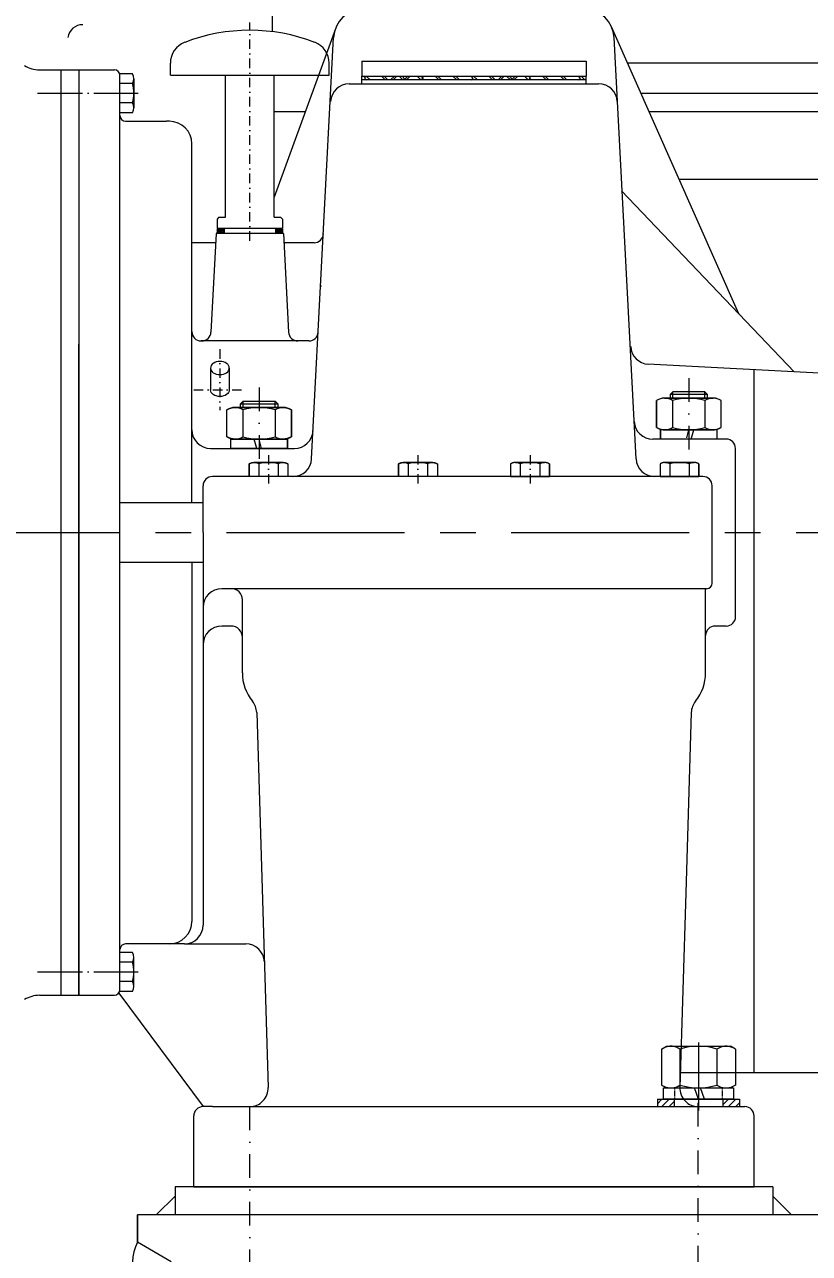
# Model space of a CAD drawing. Header units: inches. Extents: x 0 to 19814, y 0 to 15096.
# Drawn here: x 16360 to 16780, y 7875 to 8533 of the extents above; entities that cross this region are included whole.
import ezdxf

# ---------------------------------------------------------------- set-up
doc = ezdxf.new("R2010")
doc.units = ezdxf.units.IN
doc.header["$MEASUREMENT"] = 0
for name, pattern in [('ACAD_ISO02W100', [15, 12, -3]), ('ACAD_ISO04W100', [30, 24, -3, 0, -3]), ('CENTER', [50.8, 31.75, -6.35, 6.35, -6.35]), ('DASHDOT', [25.4, 12.7, -6.35, 0, -6.35]), ('DASHED', [0.75, 0.5, -0.25]), ('虚线', [2, 1, -1])]:
    doc.linetypes.add(name, pattern=pattern)
doc.layers.get('Defpoints').update_dxf_attribs({"lineweight": 5})
doc.layers.add('00', color=7, linetype='Continuous')
doc.layers.add('1', color=1, linetype='Continuous')
for name, color, linetype, lineweight in [('2', 2, 'DASHED', 5), ('3', 3, 'CENTER', 5), ('CAXA1', 5, 'CENTER', 5), ('EB0_1', 7, 'Continuous', 5), ('细实线层', 7, 'Continuous', 5), ('虚线层', 6, 'ACAD_ISO02W100', 5)]:
    doc.layers.add(name, color=color, linetype=linetype, lineweight=lineweight)
doc.styles.add('Roman', font='arial.ttf')
doc.styles.get("Standard").update_dxf_attribs({"font": 'arial.ttf'})
doc.dimstyles.new('ISO-25', dxfattribs={"dimscale": 30, "dimtxt": 1.5, "dimasz": 1.5, "dimexe": 2, "dimexo": 2, "dimtad": 1, "dimtih": 1, "dimtoh": 1, "dimdec": 1, "dimlfac": 0.03937, "dimdsep": 46, "dimtxsty": 'Standard', "dimcen": 2.5, "dimclrd": 7, "dimclre": 7, "dimclrt": 7, "dimadec": 0, "dimazin": 0, "dimtfac": 1, "dimtdec": 1, "dimtmove": 0, "dimatfit": 3, "dimfxl": 1, "dimlwd": 5, "dimlwe": 5, "dimarcsym": 0})
pattern_1 = [(135, (53645.3954, 26341.60134), (0.499999999, 0.499999999), [])]
pattern_2 = [(45, (53645.3954, 26341.60134), (0.499999999, -0.499999999), [])]
pattern_3 = [(60, (53292.5417, 26381.13966), (0.489897948, -0.282842712), [])]

# ---------------------------------------------------------------- blocks, each defined once
blk = doc.blocks.new('*D39')
at = {"color": 7, "linetype": 'Continuous', "lineweight": 5, "transparency": 16777216}
for p, q in [((18298.12, 7983.01), (18298.12, 6914.04)), ((14378.83, 7750.51), (14378.83, 6914.04)), ((14423.83, 6974.04), (18253.12, 6974.04))]:
    blk.add_line(p, q, dxfattribs=at)
at = {"color": 7, "transparency": 16777216}
for points in [[(14423.83, 6981.54), (14423.83, 6966.54), (14378.83, 6974.04)], [(18253.12, 6981.54), (18253.12, 6966.54), (18298.12, 6974.04)]]:
    blk.add_solid(points, dxfattribs=at)
at = {"layer": 'Defpoints', "color": 0, "transparency": 16777216}
for p in [(18298.12, 8043.01), (14378.83, 7810.51), (18298.12, 6974.04)]:
    blk.add_point(p, dxfattribs=at)
at = {"color": 7, "lineweight": 5, "transparency": 16777216, "insert": (16278.72, 7075.29), "char_height": 165, "attachment_point": 5, "style": 'Roman'}
blk.add_mtext('B', dxfattribs=at)
blk = doc.blocks.new('*U2')
at = {"layer": '1', "linetype": 'Continuous', "lineweight": 13}
h = blk.add_hatch(dxfattribs=at)
h.set_pattern_fill('_USER', color=1, scale=2.8, angle=45, style=0, pattern_type=0)
h.set_pattern_definition([(45, (0, 0), (-1.9799, 1.9799), [])])
h.paths.add_polyline_path([(-13, 4), (-13, 0), (-22, 0), (-22, 4)])
h.paths.add_polyline_path([(22, 4), (22, 0), (13, 0), (13, 4)])

msp = doc.modelspace()

# ---------------------------------------------------------------- hatches: boundary and pattern name
at = {"lineweight": 5}
h = msp.add_hatch(dxfattribs=at)
h.set_pattern_fill('AR-BRELM', scale=0.1, angle=45, style=0)
h.set_pattern_definition([(135, (53292.542, 26381.14), (9.5801655, 9.5801655), [19.3675, -0.9525]), (135, (53296.583, 26385.181), (9.5801655, 9.5801655), [19.3675, -0.9525]), (135, (53293.74, 26389.522), (9.5801655, 9.5801655), [9.2075, -0.9525]), (135, (53297.781, 26393.563), (9.5801655, 9.5801655), [9.2075, -0.9525]), (45, (53292.542, 26381.14), (14.36841, -14.36841), [5.715, -7.83336]), (45, (53293.215, 26380.466), (14.36841, -14.36841), [5.715, -7.83336]), (45, (53293.74, 26389.522), (7.184205, -7.184205), [5.715, -7.83336]), (45, (53294.413, 26388.848), (7.184205, -7.184205), [5.715, -7.83336])])
h.paths.add_polyline_path([(16600.36, 8504.89), (16660.36, 8504.89), (16660.36, 8502.89), (16600.36, 8502.89)])
h.paths.add_polyline_path([(16540.36, 8504.89), (16600.36, 8504.89), (16600.36, 8502.89), (16540.36, 8502.89)])
h = msp.add_hatch(dxfattribs=at)
h.set_pattern_fill('JIS_WOOD', scale=0.8, angle=75, style=0)
h.set_pattern_definition(pattern_3)
h.paths.add_polyline_path([(16465.36, 8423.12), (16465.36, 8421.12), (16462.86, 8421.12), (16462.86, 8423.12)])
h = msp.add_hatch(dxfattribs=at)
h.set_pattern_fill('JIS_WOOD', style=0)
h.set_pattern_definition(pattern_1)
h.paths.add_polyline_path([(16465.36, 8423.12), (16466.61, 8423.47), (16466.61, 8420.77), (16465.36, 8421.12)])
h = msp.add_hatch(dxfattribs=at)
h.set_pattern_fill('JIS_WOOD', angle=90, style=0)
h.set_pattern_definition(pattern_2)
h.paths.add_polyline_path([(16466.61, 8420.77), (16465.36, 8421.12), (16465.36, 8423.12), (16466.61, 8423.47)])
h = msp.add_hatch(dxfattribs=at)
h.set_pattern_fill('JIS_WOOD', style=0)
h.set_pattern_definition(pattern_1)
h.paths.add_polyline_path([(16494.11, 8423.47), (16495.36, 8423.12), (16495.36, 8421.12), (16494.11, 8420.77)])
h = msp.add_hatch(dxfattribs=at)
h.set_pattern_fill('JIS_WOOD', angle=90, style=0)
h.set_pattern_definition(pattern_2)
h.paths.add_polyline_path([(16494.11, 8423.47), (16495.36, 8423.12), (16495.36, 8421.12), (16494.11, 8420.77)])
h = msp.add_hatch(dxfattribs=at)
h.set_pattern_fill('JIS_WOOD', scale=0.8, angle=75, style=0)
h.set_pattern_definition(pattern_3)
h.paths.add_polyline_path([(16497.86, 8423.12), (16497.86, 8421.12), (16495.36, 8421.12), (16495.36, 8423.12)])

# ---------------------------------------------------------------- linework, layer by layer
at = {"color": 7, "lineweight": 5}
for p, q in [((16492.33, 9221.78), (16492.33, 8528.73)), ((16526.19, 8530.26), (16493.36, 8440.23)), ((16513.43, 8300.24), (16525.24, 8525.61)), ((16742.08, 8377.79), (16673.99, 8531.27)), ((16687.15, 8300.24), (16675.34, 8525.61)), ((16540.36, 8512.89), (16660.36, 8512.89)), ((16540.36, 8512.89), (16540.36, 8504.89)), ((16660.36, 8512.89), (16660.36, 8504.89)), ((16367.82, 8508.28), (16388.87, 8508.28)), ((16379.24, 8508.28), (16379.24, 8013.27)), ((16388.87, 8508.29), (16388.87, 8013.27)), ((16388.87, 8508.29), (16407.87, 8508.29)), ((16417.6, 8506.16), (16410.87, 8506.16)), ((16437.86, 8505.47), (16437.86, 8511.81)), ((16522.86, 8505.47), (16522.86, 8511.81)), ((17178.22, 8511.78), (16682.64, 8511.78)), ((16417.6, 8500.97), (16410.86, 8500.97)), ((16410.87, 8016.26), (16410.87, 8505.29)), ((16418.36, 8503.57), (16418.37, 8487.98)), ((16437.86, 8505.47), (16522.86, 8505.47)), ((16467.36, 8429.47), (16467.36, 8505.47)), ((16493.36, 8429.47), (16493.36, 8505.47)), ((16533.61, 8500.89), (16667.1, 8500.89)), ((16540.36, 8500.89), (16540.36, 8504.89)), ((16540.36, 8504.89), (16660.36, 8504.89)), ((16660.36, 8502.89), (16540.36, 8502.89)), ((16660.36, 8500.89), (16660.36, 8504.89)), ((16689.74, 8495.78), (17150.33, 8495.77)), ((16417.6, 8490.58), (16410.87, 8490.58)), ((16417.6, 8485.38), (16410.87, 8485.38)), ((16413.87, 8480.79), (16435.77, 8480.77)), ((16437.35, 8480.77), (16435.77, 8480.77)), ((16509.97, 8485.78), (16493.36, 8485.78)), ((17150.33, 8485.78), (16694.17, 8485.78)), ((16449.35, 8276.77), (16449.35, 8468.77)), ((16710.15, 8449.78), (17085.33, 8449.78)), ((16679.38, 8443.55), (16771.71, 8346.73)), ((16463.86, 8429.47), (16462.86, 8428.47)), ((16462.86, 8428.47), (16462.86, 8423.47)), ((16463.86, 8429.47), (16467.36, 8429.47)), ((16493.36, 8429.47), (16496.86, 8429.47)), ((16496.86, 8429.47), (16497.86, 8428.47)), ((16497.86, 8428.47), (16497.86, 8423.47)), ((16462.36, 8420.77), (16459.59, 8368.01)), ((16498.36, 8420.77), (16462.36, 8420.77)), ((16497.86, 8423.47), (16462.86, 8423.47)), ((16462.86, 8423.12), (16462.86, 8421.12)), ((16462.86, 8423.12), (16465.36, 8423.12)), ((16462.86, 8421.12), (16465.36, 8421.12)), ((16466.61, 8423.47), (16465.36, 8423.12)), ((16465.36, 8421.12), (16465.36, 8423.12)), ((16466.61, 8420.77), (16465.36, 8421.12)), ((16466.61, 8423.47), (16466.61, 8420.77)), ((16494.11, 8420.77), (16466.61, 8420.77)), ((16494.11, 8423.47), (16494.11, 8420.77)), ((16494.11, 8423.47), (16494.11, 8420.77)), ((16494.11, 8423.47), (16495.36, 8423.12)), ((16494.11, 8420.77), (16495.36, 8421.12)), ((16495.36, 8421.12), (16495.36, 8423.12)), ((16497.86, 8423.12), (16495.36, 8423.12)), ((16497.86, 8421.12), (16495.36, 8421.12)), ((16497.86, 8423.12), (16497.86, 8421.12)), ((16498.36, 8420.77), (16501.12, 8368.01)), ((16462.1, 8415.77), (16449.35, 8415.77)), ((16514.74, 8415.77), (16498.62, 8415.77)), ((16388.85, 8260.77), (16388.85, 8361.54)), ((16511.99, 8363.27), (16454.35, 8363.27)), ((16459.38, 8348.8), (16459.38, 8337.1)), ((16469.38, 8348.8), (16469.38, 8337.1)), ((16791.86, 8345.67), (16693.46, 8350.83)), ((16750.3, 7971.79), (16750.29, 8347.85)), ((16705.36, 8334.63), (16706.86, 8336.13)), ((16723.86, 8336.13), (16706.86, 8336.13)), ((16706.86, 8332.69), (16706.86, 8336.13)), ((16725.36, 8334.63), (16723.86, 8336.13)), ((16723.86, 8332.69), (16723.86, 8336.13)), ((16475.36, 8329.64), (16476.86, 8331.14)), ((16475.36, 8329.64), (16495.36, 8329.64)), ((16475.36, 8327.69), (16475.36, 8329.64)), ((16476.86, 8331.14), (16493.86, 8331.14)), ((16476.86, 8327.69), (16476.86, 8331.14)), ((16495.36, 8329.64), (16493.86, 8331.14)), ((16493.86, 8327.69), (16493.86, 8331.14)), ((16495.36, 8329.64), (16495.36, 8327.69)), ((16698.04, 8331.41), (16698.04, 8317.06)), ((16698.04, 8317.06), (16698.04, 8331.41)), ((16701, 8332.57), (16700.85, 8332.54)), ((16701.15, 8332.59), (16701, 8332.57)), ((16701.3, 8332.61), (16701.15, 8332.59)), ((16701.45, 8332.63), (16701.3, 8332.61)), ((16701.61, 8332.65), (16701.45, 8332.63)), ((16701.76, 8332.66), (16701.61, 8332.65)), ((16701.91, 8332.67), (16701.76, 8332.66)), ((16702.06, 8332.68), (16701.91, 8332.67)), ((16702.21, 8332.68), (16702.06, 8332.68)), ((16702.37, 8332.69), (16702.21, 8332.68)), ((16715.36, 8332.69), (16702.37, 8332.69)), ((16702.37, 8332.69), (16702.37, 8332.69)), ((16702.37, 8332.69), (16728.35, 8332.69)), ((16725.36, 8334.63), (16705.36, 8334.63)), ((16705.36, 8334.63), (16705.36, 8332.69)), ((16706.7, 8331.41), (16706.7, 8317.06)), ((16728.35, 8332.69), (16715.36, 8332.69)), ((16724.02, 8331.41), (16724.02, 8317.06)), ((16725.36, 8332.69), (16725.36, 8334.63)), ((16728.5, 8332.68), (16728.35, 8332.69)), ((16728.35, 8332.69), (16728.35, 8332.69)), ((16728.65, 8332.68), (16728.5, 8332.68)), ((16728.81, 8332.67), (16728.65, 8332.68)), ((16728.96, 8332.66), (16728.81, 8332.67)), ((16729.11, 8332.65), (16728.96, 8332.66)), ((16729.26, 8332.63), (16729.11, 8332.65)), ((16729.41, 8332.61), (16729.26, 8332.63)), ((16729.56, 8332.59), (16729.41, 8332.61)), ((16729.71, 8332.57), (16729.56, 8332.59)), ((16729.86, 8332.54), (16729.71, 8332.57)), ((16730.01, 8332.51), (16729.86, 8332.54)), ((16730.16, 8332.48), (16730.01, 8332.51)), ((16730.31, 8332.44), (16730.16, 8332.48)), ((16732.68, 8317.06), (16732.68, 8331.41)), ((16732.68, 8317.06), (16732.68, 8331.41)), ((16468.04, 8326.41), (16468.17, 8326.49)), ((16468.04, 8312.07), (16468.04, 8326.41)), ((16468.04, 8326.41), (16468.04, 8326.41)), ((16468.04, 8312.07), (16468.04, 8326.41)), ((16468.17, 8326.49), (16468.3, 8326.57)), ((16468.3, 8326.57), (16468.43, 8326.65)), ((16468.43, 8326.65), (16468.56, 8326.72)), ((16468.56, 8326.72), (16468.7, 8326.8)), ((16468.7, 8326.8), (16468.83, 8326.86)), ((16468.83, 8326.86), (16468.97, 8326.93)), ((16468.97, 8326.93), (16469.11, 8326.99)), ((16469.11, 8326.99), (16469.25, 8327.06)), ((16469.25, 8327.06), (16469.39, 8327.11)), ((16469.39, 8327.11), (16469.53, 8327.17)), ((16469.53, 8327.17), (16469.68, 8327.22)), ((16469.68, 8327.22), (16469.82, 8327.27)), ((16469.82, 8327.27), (16469.96, 8327.32)), ((16469.96, 8327.32), (16470.11, 8327.36)), ((16470.11, 8327.36), (16470.26, 8327.41)), ((16470.26, 8327.41), (16470.4, 8327.44)), ((16470.4, 8327.44), (16470.55, 8327.48)), ((16470.55, 8327.48), (16470.7, 8327.51)), ((16470.7, 8327.51), (16470.85, 8327.54)), ((16470.85, 8327.54), (16471, 8327.57)), ((16471, 8327.57), (16471.15, 8327.6)), ((16471.15, 8327.6), (16471.3, 8327.62)), ((16471.3, 8327.62), (16471.45, 8327.64)), ((16471.45, 8327.64), (16471.61, 8327.65)), ((16471.61, 8327.65), (16471.76, 8327.67)), ((16471.76, 8327.67), (16471.91, 8327.68)), ((16471.91, 8327.68), (16472.06, 8327.68)), ((16472.06, 8327.68), (16472.21, 8327.69)), ((16472.21, 8327.69), (16472.37, 8327.69)), ((16472.37, 8327.69), (16472.37, 8327.69)), ((16472.37, 8327.69), (16485.36, 8327.69)), ((16498.35, 8327.69), (16472.37, 8327.69)), ((16476.7, 8326.41), (16476.7, 8312.07)), ((16485.36, 8327.69), (16498.35, 8327.69)), ((16494.02, 8326.41), (16494.02, 8312.07)), ((16498.35, 8327.69), (16498.35, 8327.69)), ((16498.35, 8327.69), (16498.5, 8327.69)), ((16498.5, 8327.69), (16498.65, 8327.68)), ((16498.65, 8327.68), (16498.81, 8327.68)), ((16498.81, 8327.68), (16498.96, 8327.67)), ((16498.96, 8327.67), (16499.11, 8327.65)), ((16499.11, 8327.65), (16499.26, 8327.64)), ((16499.26, 8327.64), (16499.41, 8327.62)), ((16499.41, 8327.62), (16499.56, 8327.6)), ((16499.56, 8327.6), (16499.71, 8327.57)), ((16499.71, 8327.57), (16499.86, 8327.54)), ((16499.86, 8327.54), (16500.01, 8327.51)), ((16500.01, 8327.51), (16500.16, 8327.48)), ((16500.16, 8327.48), (16500.31, 8327.44)), ((16500.31, 8327.44), (16500.46, 8327.41)), ((16500.46, 8327.41), (16500.61, 8327.36)), ((16500.61, 8327.36), (16500.75, 8327.32)), ((16500.75, 8327.32), (16500.9, 8327.27)), ((16500.9, 8327.27), (16501.04, 8327.22)), ((16501.04, 8327.22), (16501.18, 8327.17)), ((16501.18, 8327.17), (16501.33, 8327.11)), ((16501.33, 8327.11), (16501.47, 8327.06)), ((16501.47, 8327.06), (16501.61, 8326.99)), ((16501.61, 8326.99), (16501.75, 8326.93)), ((16501.75, 8326.93), (16501.88, 8326.86)), ((16501.88, 8326.86), (16502.02, 8326.8)), ((16502.02, 8326.8), (16502.15, 8326.72)), ((16502.15, 8326.72), (16502.29, 8326.65)), ((16502.29, 8326.65), (16502.42, 8326.57)), ((16502.42, 8326.57), (16502.55, 8326.49)), ((16502.55, 8326.49), (16502.68, 8326.41)), ((16502.68, 8326.41), (16502.68, 8326.41)), ((16502.68, 8326.41), (16502.68, 8312.07)), ((16502.68, 8312.07), (16502.68, 8326.41)), ((16698.04, 8317.06), (16698.17, 8316.98)), ((16698.17, 8316.98), (16698.3, 8316.9)), ((16698.3, 8316.9), (16698.43, 8316.83)), ((16698.43, 8316.83), (16698.56, 8316.75)), ((16698.56, 8316.75), (16698.7, 8316.68)), ((16698.7, 8316.68), (16698.83, 8316.61)), ((16698.83, 8316.61), (16698.97, 8316.54)), ((16698.97, 8316.54), (16699.11, 8316.48)), ((16699.11, 8316.48), (16699.25, 8316.42)), ((16699.25, 8316.42), (16699.39, 8316.36)), ((16699.39, 8316.36), (16699.53, 8316.31)), ((16699.53, 8316.31), (16699.68, 8316.25)), ((16699.68, 8316.25), (16699.82, 8316.2)), ((16699.82, 8316.2), (16699.96, 8316.16)), ((16699.96, 8316.16), (16700.11, 8316.11)), ((16700.11, 8316.11), (16700.26, 8316.07)), ((16700.26, 8316.07), (16700.4, 8316.03)), ((16715.36, 8315.77), (16700.26, 8315.77)), ((16700.26, 8315.77), (16700.26, 8315.77)), ((16700.26, 8315.77), (16700.26, 8310.77)), ((16730.46, 8315.77), (16700.26, 8315.77)), ((16700.26, 8310.77), (16700.26, 8315.77)), ((16700.4, 8316.03), (16700.55, 8315.99)), ((16700.55, 8315.99), (16700.7, 8315.96)), ((16700.7, 8315.96), (16700.85, 8315.93)), ((16700.85, 8315.93), (16701, 8315.9)), ((16701, 8315.9), (16701.15, 8315.88)), ((16701.15, 8315.88), (16701.3, 8315.86)), ((16701.3, 8315.86), (16701.45, 8315.84)), ((16701.45, 8315.84), (16701.61, 8315.82)), ((16701.61, 8315.82), (16701.76, 8315.81)), ((16701.76, 8315.81), (16701.91, 8315.8)), ((16701.91, 8315.8), (16702.06, 8315.79)), ((16702.06, 8315.79), (16702.21, 8315.79)), ((16702.21, 8315.79), (16702.37, 8315.79)), ((16702.37, 8315.79), (16702.37, 8315.79)), ((16702.37, 8315.79), (16715.36, 8315.79)), ((16702.37, 8315.79), (16728.35, 8315.79)), ((16714.24, 8311.41), (16715.4, 8315.77)), ((16715.36, 8315.79), (16715.36, 8315.79)), ((16715.36, 8315.79), (16728.35, 8315.79)), ((16715.4, 8315.77), (16715.36, 8315.77)), ((16715.36, 8315.77), (16715.36, 8315.77)), ((16717.99, 8315.77), (16715.4, 8315.77)), ((16715.4, 8315.77), (16715.4, 8315.77)), ((16716.65, 8310.77), (16717.99, 8315.77)), ((16730.46, 8315.77), (16717.99, 8315.77)), ((16717.99, 8315.77), (16717.99, 8315.77)), ((16728.35, 8315.79), (16728.35, 8315.79)), ((16728.35, 8315.79), (16728.5, 8315.79)), ((16728.5, 8315.79), (16728.65, 8315.79)), ((16728.65, 8315.79), (16728.81, 8315.8)), ((16728.81, 8315.8), (16728.96, 8315.81)), ((16728.96, 8315.81), (16729.11, 8315.82)), ((16729.11, 8315.82), (16729.26, 8315.84)), ((16729.26, 8315.84), (16729.41, 8315.86)), ((16729.41, 8315.86), (16729.56, 8315.88)), ((16729.56, 8315.88), (16729.71, 8315.9)), ((16729.71, 8315.9), (16729.86, 8315.93)), ((16729.86, 8315.93), (16730.01, 8315.96)), ((16730.01, 8315.96), (16730.16, 8315.99)), ((16730.16, 8315.99), (16730.31, 8316.03)), ((16730.31, 8316.03), (16730.46, 8316.07)), ((16730.46, 8316.07), (16730.61, 8316.11)), ((16730.46, 8310.77), (16730.46, 8315.77)), ((16730.46, 8315.77), (16730.46, 8315.77)), ((16730.46, 8310.77), (16730.46, 8315.77)), ((16730.61, 8316.11), (16730.75, 8316.16)), ((16730.75, 8316.16), (16730.9, 8316.2)), ((16730.9, 8316.2), (16731.04, 8316.25)), ((16731.04, 8316.25), (16731.18, 8316.31)), ((16731.18, 8316.31), (16731.33, 8316.36)), ((16731.33, 8316.36), (16731.47, 8316.42)), ((16731.47, 8316.42), (16731.61, 8316.48)), ((16731.61, 8316.48), (16731.75, 8316.54)), ((16731.75, 8316.54), (16731.88, 8316.61)), ((16731.88, 8316.61), (16732.02, 8316.68)), ((16732.02, 8316.68), (16732.15, 8316.75)), ((16732.15, 8316.75), (16732.29, 8316.83)), ((16732.29, 8316.83), (16732.42, 8316.9)), ((16732.42, 8316.9), (16732.55, 8316.98)), ((16732.55, 8316.98), (16732.68, 8317.06)), ((16732.68, 8317.06), (16732.68, 8317.06)), ((16468.17, 8311.99), (16468.04, 8312.07)), ((16468.04, 8312.07), (16468.04, 8312.07)), ((16468.3, 8311.91), (16468.17, 8311.99)), ((16468.43, 8311.83), (16468.3, 8311.91)), ((16468.56, 8311.76), (16468.43, 8311.83)), ((16468.7, 8311.68), (16468.56, 8311.76)), ((16468.83, 8311.62), (16468.7, 8311.68)), ((16468.97, 8311.55), (16468.83, 8311.62)), ((16469.11, 8311.49), (16468.97, 8311.55)), ((16469.25, 8311.42), (16469.11, 8311.49)), ((16469.39, 8311.37), (16469.25, 8311.42)), ((16469.53, 8311.31), (16469.39, 8311.37)), ((16469.68, 8311.26), (16469.53, 8311.31)), ((16469.82, 8311.21), (16469.68, 8311.26)), ((16469.96, 8311.16), (16469.82, 8311.21)), ((16470.11, 8311.12), (16469.96, 8311.16)), ((16470.26, 8311.07), (16470.11, 8311.12)), ((16470.4, 8311.04), (16470.26, 8311.07)), ((16470.26, 8305.77), (16470.26, 8310.77)), ((16470.26, 8310.77), (16470.26, 8310.77)), ((16470.26, 8310.77), (16482.72, 8310.77)), ((16470.26, 8310.77), (16500.46, 8310.77)), ((16470.26, 8305.77), (16470.26, 8310.77)), ((16470.55, 8311), (16470.4, 8311.04)), ((16470.7, 8310.97), (16470.55, 8311)), ((16470.85, 8310.94), (16470.7, 8310.97)), ((16471, 8310.91), (16470.85, 8310.94)), ((16471.15, 8310.88), (16471, 8310.91)), ((16471.3, 8310.86), (16471.15, 8310.88)), ((16471.45, 8310.84), (16471.3, 8310.86)), ((16471.61, 8310.83), (16471.45, 8310.84)), ((16471.76, 8310.81), (16471.61, 8310.83)), ((16471.91, 8310.8), (16471.76, 8310.81)), ((16472.06, 8310.8), (16471.91, 8310.8)), ((16472.21, 8310.79), (16472.06, 8310.8)), ((16472.37, 8310.79), (16472.21, 8310.79)), ((16485.36, 8310.79), (16472.37, 8310.79)), ((16472.37, 8310.79), (16472.37, 8310.79)), ((16498.35, 8310.79), (16472.37, 8310.79)), ((16482.72, 8310.77), (16482.72, 8310.77)), ((16482.72, 8310.77), (16485.31, 8310.77)), ((16484.06, 8305.77), (16482.72, 8310.77)), ((16485.31, 8310.77), (16485.31, 8310.77)), ((16485.31, 8310.77), (16485.36, 8310.77)), ((16486.48, 8306.42), (16485.31, 8310.77)), ((16498.35, 8310.79), (16485.36, 8310.79)), ((16485.36, 8310.79), (16485.36, 8310.79)), ((16485.36, 8310.77), (16485.36, 8310.77)), ((16485.36, 8310.77), (16500.46, 8310.77)), ((16498.5, 8310.79), (16498.35, 8310.79)), ((16498.35, 8310.79), (16498.35, 8310.79)), ((16498.65, 8310.8), (16498.5, 8310.79)), ((16498.81, 8310.8), (16498.65, 8310.8)), ((16498.96, 8310.81), (16498.81, 8310.8)), ((16499.11, 8310.83), (16498.96, 8310.81)), ((16499.26, 8310.84), (16499.11, 8310.83)), ((16499.41, 8310.86), (16499.26, 8310.84)), ((16499.56, 8310.88), (16499.41, 8310.86)), ((16499.71, 8310.91), (16499.56, 8310.88)), ((16499.86, 8310.94), (16499.71, 8310.91)), ((16500.01, 8310.97), (16499.86, 8310.94)), ((16500.16, 8311), (16500.01, 8310.97)), ((16500.31, 8311.04), (16500.16, 8311)), ((16500.46, 8311.07), (16500.31, 8311.04)), ((16500.61, 8311.12), (16500.46, 8311.07)), ((16500.46, 8310.77), (16500.46, 8310.77)), ((16500.46, 8310.77), (16500.46, 8305.77)), ((16500.46, 8305.77), (16500.46, 8310.77)), ((16500.75, 8311.16), (16500.61, 8311.12)), ((16500.9, 8311.21), (16500.75, 8311.16)), ((16501.04, 8311.26), (16500.9, 8311.21)), ((16501.18, 8311.31), (16501.04, 8311.26)), ((16501.33, 8311.37), (16501.18, 8311.31)), ((16501.47, 8311.42), (16501.33, 8311.37)), ((16501.61, 8311.49), (16501.47, 8311.42)), ((16501.75, 8311.55), (16501.61, 8311.49)), ((16501.88, 8311.62), (16501.75, 8311.55)), ((16502.02, 8311.68), (16501.88, 8311.62)), ((16502.15, 8311.76), (16502.02, 8311.68)), ((16502.29, 8311.83), (16502.15, 8311.76)), ((16502.42, 8311.91), (16502.29, 8311.83)), ((16502.55, 8311.99), (16502.42, 8311.91)), ((16502.68, 8312.07), (16502.55, 8311.99)), ((16735.36, 8310.77), (16696.09, 8310.77)), ((16459.35, 8305.77), (16504.23, 8305.77)), ((16484.06, 8305.77), (16470.26, 8305.77)), ((16470.26, 8305.77), (16470.26, 8305.77)), ((16470.26, 8305.77), (16500.46, 8305.77)), ((16485.36, 8305.77), (16484.06, 8305.77)), ((16484.06, 8305.77), (16484.06, 8305.77)), ((16486.65, 8305.77), (16485.36, 8305.77)), ((16485.36, 8305.77), (16485.36, 8305.77)), ((16486.65, 8305.77), (16486.48, 8306.42)), ((16500.46, 8305.77), (16486.65, 8305.77)), ((16486.65, 8305.77), (16486.65, 8305.77)), ((16740.36, 8260.77), (16740.36, 8305.77)), ((16479.97, 8297.5), (16480.04, 8297.55)), ((16479.97, 8290.77), (16479.97, 8297.5)), ((16479.97, 8297.5), (16479.97, 8297.5)), ((16479.97, 8297.5), (16479.97, 8290.77)), ((16480.04, 8297.55), (16480.12, 8297.6)), ((16480.12, 8297.6), (16480.2, 8297.64)), ((16480.2, 8297.64), (16480.28, 8297.69)), ((16480.28, 8297.69), (16480.36, 8297.73)), ((16480.36, 8297.73), (16480.44, 8297.77)), ((16480.44, 8297.77), (16480.53, 8297.81)), ((16480.53, 8297.81), (16480.61, 8297.85)), ((16480.61, 8297.85), (16480.69, 8297.89)), ((16480.69, 8297.89), (16480.78, 8297.92)), ((16480.78, 8297.92), (16480.86, 8297.95)), ((16480.86, 8297.95), (16480.95, 8297.99)), ((16480.95, 8297.99), (16481.03, 8298.02)), ((16481.03, 8298.02), (16481.12, 8298.04)), ((16481.12, 8298.04), (16481.21, 8298.07)), ((16481.21, 8298.07), (16481.3, 8298.1)), ((16481.3, 8298.1), (16481.39, 8298.12)), ((16481.39, 8298.12), (16481.47, 8298.14)), ((16481.47, 8298.14), (16481.56, 8298.16)), ((16481.56, 8298.16), (16481.65, 8298.18)), ((16481.65, 8298.18), (16481.74, 8298.2)), ((16481.74, 8298.2), (16481.83, 8298.21)), ((16481.83, 8298.21), (16481.92, 8298.22)), ((16481.92, 8298.22), (16482.02, 8298.24)), ((16482.02, 8298.24), (16482.11, 8298.25)), ((16482.11, 8298.25), (16482.2, 8298.25)), ((16482.2, 8298.25), (16482.29, 8298.26)), ((16482.29, 8298.26), (16482.38, 8298.26)), ((16482.38, 8298.26), (16482.47, 8298.27)), ((16482.47, 8298.27), (16482.56, 8298.27)), ((16482.56, 8298.27), (16482.56, 8298.27)), ((16482.56, 8298.27), (16490.36, 8298.27)), ((16498.15, 8298.27), (16482.56, 8298.27)), ((16485.16, 8297.5), (16485.16, 8290.77)), ((16490.36, 8298.27), (16498.15, 8298.27)), ((16495.55, 8297.5), (16495.55, 8290.77)), ((16498.15, 8298.27), (16498.15, 8298.27)), ((16498.15, 8298.27), (16498.24, 8298.27)), ((16498.24, 8298.27), (16498.34, 8298.26)), ((16498.34, 8298.26), (16498.43, 8298.26)), ((16498.43, 8298.26), (16498.52, 8298.25)), ((16498.52, 8298.25), (16498.61, 8298.25)), ((16498.61, 8298.25), (16498.7, 8298.24)), ((16498.7, 8298.24), (16498.79, 8298.22)), ((16498.79, 8298.22), (16498.88, 8298.21)), ((16498.88, 8298.21), (16498.97, 8298.2)), ((16498.97, 8298.2), (16499.06, 8298.18)), ((16499.06, 8298.18), (16499.15, 8298.16)), ((16499.15, 8298.16), (16499.24, 8298.14)), ((16499.24, 8298.14), (16499.33, 8298.12)), ((16499.33, 8298.12), (16499.42, 8298.1)), ((16499.42, 8298.1), (16499.51, 8298.07)), ((16499.51, 8298.07), (16499.59, 8298.04)), ((16499.59, 8298.04), (16499.68, 8298.02)), ((16499.68, 8298.02), (16499.77, 8297.99)), ((16499.77, 8297.99), (16499.85, 8297.95)), ((16499.85, 8297.95), (16499.94, 8297.92)), ((16499.94, 8297.92), (16500.02, 8297.89)), ((16500.02, 8297.89), (16500.11, 8297.85)), ((16500.11, 8297.85), (16500.19, 8297.81)), ((16500.19, 8297.81), (16500.27, 8297.77)), ((16500.27, 8297.77), (16500.35, 8297.73)), ((16500.35, 8297.73), (16500.44, 8297.69)), ((16500.44, 8297.69), (16500.52, 8297.64)), ((16500.52, 8297.64), (16500.59, 8297.6)), ((16500.59, 8297.6), (16500.67, 8297.55)), ((16500.67, 8297.55), (16500.75, 8297.5)), ((16500.75, 8297.5), (16500.75, 8297.5)), ((16500.75, 8297.5), (16500.75, 8290.77)), ((16500.75, 8297.5), (16500.75, 8290.77)), ((16559.97, 8297.5), (16560.04, 8297.55)), ((16559.97, 8290.77), (16559.97, 8297.5)), ((16559.97, 8297.5), (16559.97, 8297.5)), ((16559.97, 8297.5), (16559.97, 8290.77)), ((16560.04, 8297.55), (16560.12, 8297.6)), ((16560.12, 8297.6), (16560.2, 8297.64)), ((16560.2, 8297.64), (16560.28, 8297.69)), ((16560.28, 8297.69), (16560.36, 8297.73)), ((16560.36, 8297.73), (16560.44, 8297.77)), ((16560.44, 8297.77), (16560.53, 8297.81)), ((16560.53, 8297.81), (16560.61, 8297.85)), ((16560.61, 8297.85), (16560.69, 8297.89)), ((16560.69, 8297.89), (16560.78, 8297.92)), ((16560.78, 8297.92), (16560.86, 8297.95)), ((16560.86, 8297.95), (16560.95, 8297.99)), ((16560.95, 8297.99), (16561.03, 8298.02)), ((16561.03, 8298.02), (16561.12, 8298.04)), ((16561.12, 8298.04), (16561.21, 8298.07)), ((16561.21, 8298.07), (16561.3, 8298.1)), ((16561.3, 8298.1), (16561.39, 8298.12)), ((16561.39, 8298.12), (16561.47, 8298.14)), ((16561.47, 8298.14), (16561.56, 8298.16)), ((16561.56, 8298.16), (16561.65, 8298.18)), ((16561.65, 8298.18), (16561.74, 8298.2)), ((16561.74, 8298.2), (16561.83, 8298.21)), ((16561.83, 8298.21), (16561.92, 8298.22)), ((16561.92, 8298.22), (16562.02, 8298.24)), ((16562.02, 8298.24), (16562.11, 8298.25)), ((16562.11, 8298.25), (16562.2, 8298.25)), ((16562.2, 8298.25), (16562.29, 8298.26)), ((16562.29, 8298.26), (16562.38, 8298.26)), ((16562.38, 8298.26), (16562.47, 8298.27)), ((16562.47, 8298.27), (16562.56, 8298.27)), ((16562.56, 8298.27), (16562.56, 8298.27)), ((16562.56, 8298.27), (16570.36, 8298.27)), ((16578.15, 8298.27), (16562.56, 8298.27)), ((16565.16, 8297.5), (16565.16, 8290.77)), ((16570.36, 8298.27), (16578.15, 8298.27)), ((16575.55, 8297.5), (16575.55, 8290.77)), ((16578.15, 8298.27), (16578.15, 8298.27)), ((16578.15, 8298.27), (16578.24, 8298.27)), ((16578.24, 8298.27), (16578.34, 8298.26)), ((16578.34, 8298.26), (16578.43, 8298.26)), ((16578.43, 8298.26), (16578.52, 8298.25)), ((16578.52, 8298.25), (16578.61, 8298.25)), ((16578.61, 8298.25), (16578.7, 8298.24)), ((16578.7, 8298.24), (16578.79, 8298.22)), ((16578.79, 8298.22), (16578.88, 8298.21)), ((16578.88, 8298.21), (16578.97, 8298.2)), ((16578.97, 8298.2), (16579.06, 8298.18)), ((16579.06, 8298.18), (16579.15, 8298.16)), ((16579.15, 8298.16), (16579.24, 8298.14)), ((16579.24, 8298.14), (16579.33, 8298.12)), ((16579.33, 8298.12), (16579.42, 8298.1)), ((16579.42, 8298.1), (16579.51, 8298.07)), ((16579.51, 8298.07), (16579.59, 8298.04)), ((16579.59, 8298.04), (16579.68, 8298.02)), ((16579.68, 8298.02), (16579.77, 8297.99)), ((16579.77, 8297.99), (16579.85, 8297.95)), ((16579.85, 8297.95), (16579.94, 8297.92)), ((16579.94, 8297.92), (16580.02, 8297.89)), ((16580.02, 8297.89), (16580.11, 8297.85)), ((16580.11, 8297.85), (16580.19, 8297.81)), ((16580.19, 8297.81), (16580.27, 8297.77)), ((16580.27, 8297.77), (16580.35, 8297.73)), ((16580.35, 8297.73), (16580.44, 8297.69)), ((16580.44, 8297.69), (16580.52, 8297.64)), ((16580.52, 8297.64), (16580.59, 8297.6)), ((16580.59, 8297.6), (16580.67, 8297.55)), ((16580.67, 8297.55), (16580.75, 8297.5)), ((16580.75, 8297.5), (16580.75, 8297.5)), ((16580.75, 8297.5), (16580.75, 8290.77)), ((16580.75, 8297.5), (16580.75, 8290.77)), ((16620.04, 8297.55), (16619.97, 8297.5)), ((16619.97, 8297.5), (16619.97, 8297.5)), ((16619.97, 8297.5), (16619.97, 8290.77)), ((16619.97, 8297.5), (16619.97, 8290.77)), ((16620.12, 8297.6), (16620.04, 8297.55)), ((16620.2, 8297.64), (16620.12, 8297.6)), ((16620.28, 8297.69), (16620.2, 8297.64)), ((16620.36, 8297.73), (16620.28, 8297.69)), ((16620.44, 8297.77), (16620.36, 8297.73)), ((16620.53, 8297.81), (16620.44, 8297.77)), ((16620.61, 8297.85), (16620.53, 8297.81)), ((16620.69, 8297.89), (16620.61, 8297.85)), ((16620.78, 8297.92), (16620.69, 8297.89)), ((16620.86, 8297.95), (16620.78, 8297.92)), ((16620.95, 8297.99), (16620.86, 8297.95)), ((16621.03, 8298.02), (16620.95, 8297.99)), ((16621.12, 8298.04), (16621.03, 8298.02)), ((16621.21, 8298.07), (16621.12, 8298.04)), ((16621.3, 8298.1), (16621.21, 8298.07)), ((16621.39, 8298.12), (16621.3, 8298.1)), ((16621.47, 8298.14), (16621.39, 8298.12)), ((16621.56, 8298.16), (16621.47, 8298.14)), ((16621.65, 8298.18), (16621.56, 8298.16)), ((16621.74, 8298.2), (16621.65, 8298.18)), ((16621.83, 8298.21), (16621.74, 8298.2)), ((16621.92, 8298.22), (16621.83, 8298.21)), ((16622.02, 8298.24), (16621.92, 8298.22)), ((16622.11, 8298.25), (16622.02, 8298.24)), ((16622.2, 8298.25), (16622.11, 8298.25)), ((16622.29, 8298.26), (16622.2, 8298.25)), ((16622.38, 8298.26), (16622.29, 8298.26)), ((16622.47, 8298.27), (16622.38, 8298.26)), ((16622.56, 8298.27), (16622.47, 8298.27)), ((16630.36, 8298.27), (16622.56, 8298.27)), ((16622.56, 8298.27), (16622.56, 8298.27)), ((16622.56, 8298.27), (16638.15, 8298.27)), ((16625.16, 8297.5), (16625.16, 8290.77)), ((16638.15, 8298.27), (16630.36, 8298.27)), ((16635.55, 8297.5), (16635.55, 8290.77)), ((16638.24, 8298.27), (16638.15, 8298.27)), ((16638.15, 8298.27), (16638.15, 8298.27)), ((16638.34, 8298.26), (16638.24, 8298.27)), ((16638.43, 8298.26), (16638.34, 8298.26)), ((16638.52, 8298.25), (16638.43, 8298.26)), ((16638.61, 8298.25), (16638.52, 8298.25)), ((16638.7, 8298.24), (16638.61, 8298.25)), ((16638.79, 8298.22), (16638.7, 8298.24)), ((16638.88, 8298.21), (16638.79, 8298.22)), ((16638.97, 8298.2), (16638.88, 8298.21)), ((16639.06, 8298.18), (16638.97, 8298.2)), ((16639.15, 8298.16), (16639.06, 8298.18)), ((16639.24, 8298.14), (16639.15, 8298.16)), ((16639.33, 8298.12), (16639.24, 8298.14)), ((16639.42, 8298.1), (16639.33, 8298.12)), ((16639.51, 8298.07), (16639.42, 8298.1)), ((16639.59, 8298.04), (16639.51, 8298.07)), ((16639.68, 8298.02), (16639.59, 8298.04)), ((16639.77, 8297.99), (16639.68, 8298.02)), ((16639.85, 8297.95), (16639.77, 8297.99)), ((16639.94, 8297.92), (16639.85, 8297.95)), ((16640.02, 8297.89), (16639.94, 8297.92)), ((16640.11, 8297.85), (16640.02, 8297.89)), ((16640.19, 8297.81), (16640.11, 8297.85)), ((16640.27, 8297.77), (16640.19, 8297.81)), ((16640.35, 8297.73), (16640.27, 8297.77)), ((16640.44, 8297.69), (16640.35, 8297.73)), ((16640.52, 8297.64), (16640.44, 8297.69)), ((16640.59, 8297.6), (16640.52, 8297.64)), ((16640.67, 8297.55), (16640.59, 8297.6)), ((16640.75, 8297.5), (16640.67, 8297.55)), ((16640.75, 8290.77), (16640.75, 8297.5)), ((16640.75, 8297.5), (16640.75, 8297.5)), ((16640.75, 8297.5), (16640.75, 8290.77)), ((16700.04, 8297.55), (16699.97, 8297.5)), ((16699.97, 8297.5), (16699.97, 8297.5)), ((16699.97, 8297.5), (16699.97, 8290.77)), ((16699.97, 8297.5), (16699.97, 8290.77)), ((16700.12, 8297.6), (16700.04, 8297.55)), ((16700.2, 8297.64), (16700.12, 8297.6)), ((16700.28, 8297.69), (16700.2, 8297.64)), ((16700.36, 8297.73), (16700.28, 8297.69)), ((16700.44, 8297.77), (16700.36, 8297.73)), ((16700.53, 8297.81), (16700.44, 8297.77)), ((16700.61, 8297.85), (16700.53, 8297.81)), ((16700.69, 8297.89), (16700.61, 8297.85)), ((16700.78, 8297.92), (16700.69, 8297.89)), ((16700.86, 8297.95), (16700.78, 8297.92)), ((16700.95, 8297.99), (16700.86, 8297.95)), ((16701.03, 8298.02), (16700.95, 8297.99)), ((16701.12, 8298.04), (16701.03, 8298.02)), ((16701.21, 8298.07), (16701.12, 8298.04)), ((16701.3, 8298.1), (16701.21, 8298.07)), ((16701.39, 8298.12), (16701.3, 8298.1)), ((16701.47, 8298.14), (16701.39, 8298.12)), ((16701.56, 8298.16), (16701.47, 8298.14)), ((16701.65, 8298.18), (16701.56, 8298.16)), ((16701.74, 8298.2), (16701.65, 8298.18)), ((16701.83, 8298.21), (16701.74, 8298.2)), ((16701.92, 8298.22), (16701.83, 8298.21)), ((16702.02, 8298.24), (16701.92, 8298.22)), ((16702.11, 8298.25), (16702.02, 8298.24)), ((16702.2, 8298.25), (16702.11, 8298.25)), ((16702.29, 8298.26), (16702.2, 8298.25)), ((16702.38, 8298.26), (16702.29, 8298.26)), ((16702.47, 8298.27), (16702.38, 8298.26)), ((16702.56, 8298.27), (16702.47, 8298.27)), ((16710.36, 8298.27), (16702.56, 8298.27)), ((16702.56, 8298.27), (16702.56, 8298.27)), ((16702.56, 8298.27), (16718.15, 8298.27)), ((16705.16, 8297.5), (16705.16, 8290.77)), ((16718.15, 8298.27), (16710.36, 8298.27)), ((16715.55, 8297.5), (16715.55, 8290.77)), ((16718.24, 8298.27), (16718.15, 8298.27)), ((16718.15, 8298.27), (16718.15, 8298.27)), ((16718.34, 8298.26), (16718.24, 8298.27)), ((16718.43, 8298.26), (16718.34, 8298.26)), ((16718.52, 8298.25), (16718.43, 8298.26)), ((16718.61, 8298.25), (16718.52, 8298.25)), ((16718.7, 8298.24), (16718.61, 8298.25)), ((16718.79, 8298.22), (16718.7, 8298.24)), ((16718.88, 8298.21), (16718.79, 8298.22)), ((16718.97, 8298.2), (16718.88, 8298.21)), ((16719.06, 8298.18), (16718.97, 8298.2)), ((16719.15, 8298.16), (16719.06, 8298.18)), ((16719.24, 8298.14), (16719.15, 8298.16)), ((16719.33, 8298.12), (16719.24, 8298.14)), ((16719.42, 8298.1), (16719.33, 8298.12)), ((16719.51, 8298.07), (16719.42, 8298.1)), ((16719.59, 8298.04), (16719.51, 8298.07)), ((16719.68, 8298.02), (16719.59, 8298.04)), ((16719.77, 8297.99), (16719.68, 8298.02)), ((16719.85, 8297.95), (16719.77, 8297.99)), ((16719.94, 8297.92), (16719.85, 8297.95)), ((16720.02, 8297.89), (16719.94, 8297.92)), ((16720.11, 8297.85), (16720.02, 8297.89)), ((16720.19, 8297.81), (16720.11, 8297.85)), ((16720.27, 8297.77), (16720.19, 8297.81)), ((16720.35, 8297.73), (16720.27, 8297.77)), ((16720.44, 8297.69), (16720.35, 8297.73)), ((16720.52, 8297.64), (16720.44, 8297.69)), ((16720.59, 8297.6), (16720.52, 8297.64)), ((16720.67, 8297.55), (16720.59, 8297.6)), ((16720.75, 8297.5), (16720.67, 8297.55)), ((16720.75, 8290.77), (16720.75, 8297.5)), ((16720.75, 8297.5), (16720.75, 8297.5)), ((16720.75, 8297.5), (16720.75, 8290.77)), ((16722.86, 8290.77), (16460.36, 8290.77)), ((16484.36, 8290.77), (16479.97, 8290.77)), ((16479.97, 8290.77), (16479.97, 8290.77)), ((16500.75, 8290.77), (16479.97, 8290.77)), ((16484.36, 8290.77), (16484.36, 8290.77)), ((16496.36, 8290.77), (16484.36, 8290.77)), ((16500.75, 8290.77), (16496.36, 8290.77)), ((16496.36, 8290.77), (16496.36, 8290.77)), ((16500.75, 8290.77), (16500.75, 8290.77)), ((16564.36, 8290.77), (16559.97, 8290.77)), ((16559.97, 8290.77), (16559.97, 8290.77)), ((16580.75, 8290.77), (16559.97, 8290.77)), ((16564.36, 8290.77), (16564.36, 8290.77)), ((16576.36, 8290.77), (16564.36, 8290.77)), ((16580.75, 8290.77), (16576.36, 8290.77)), ((16576.36, 8290.77), (16576.36, 8290.77)), ((16580.75, 8290.77), (16580.75, 8290.77)), ((16619.97, 8290.77), (16619.97, 8290.77)), ((16619.97, 8290.77), (16624.36, 8290.77)), ((16619.97, 8290.77), (16640.75, 8290.77)), ((16624.36, 8290.77), (16624.36, 8290.77)), ((16624.36, 8290.77), (16636.36, 8290.77)), ((16636.36, 8290.77), (16636.36, 8290.77)), ((16636.36, 8290.77), (16640.75, 8290.77)), ((16640.75, 8290.77), (16640.75, 8290.77)), ((16699.97, 8290.77), (16699.97, 8290.77)), ((16699.97, 8290.77), (16704.36, 8290.77)), ((16699.97, 8290.77), (16720.75, 8290.77)), ((16704.36, 8290.77), (16704.36, 8290.77)), ((16704.36, 8290.77), (16716.36, 8290.77)), ((16716.36, 8290.77), (16716.36, 8290.77)), ((16716.36, 8290.77), (16720.75, 8290.77)), ((16720.75, 8290.77), (16720.75, 8290.77)), ((16455.36, 8260.77), (16455.36, 8285.77)), ((16727.86, 8260.77), (16727.86, 8285.77)), ((16455.36, 8276.77), (16410.85, 8276.77)), ((16388.87, 8013.26), (16388.87, 8260.77)), ((16400.37, 8260.76), (16400.37, 8260.77)), ((16455.37, 8260.76), (16455.37, 8170.76)), ((16727.87, 8233.77), (16727.87, 8260.76)), ((16740.37, 8215.77), (16740.37, 8260.77)), ((16455.36, 8244.78), (16410.85, 8244.78)), ((16449.35, 8244.78), (16449.35, 8052.77)), ((16724.88, 8230.77), (16465.37, 8230.77)), ((16724.37, 8185.77), (16724.37, 8230.77)), ((16476.37, 8185.77), (16476.37, 8224.77)), ((16470.37, 8210.76), (16465.37, 8210.76)), ((16735.37, 8210.77), (16729.37, 8210.77)), ((16455.37, 8200.76), (16455.37, 8050.77)), ((16484.05, 8164.54), (16490.21, 7964.02)), ((16716.7, 8164.55), (16713.73, 8068.13)), ((16713.73, 8068.13), (16710.53, 7964.02)), ((16445.37, 8040.75), (16413.87, 8040.75)), ((16445.37, 8040.77), (16478.16, 8040.77)), ((16410.86, 8015.38), (16410.87, 8036.17)), ((16410.87, 8036.17), (16410.87, 8036.17)), ((16417.6, 8036.17), (16410.87, 8036.17)), ((16410.87, 8032.52), (16410.87, 8032.52)), ((16418.36, 8017.98), (16418.37, 8033.57)), ((16410.87, 8031.77), (16410.87, 8031.77)), ((16417.6, 8030.97), (16410.87, 8030.97)), ((16417.6, 8020.58), (16410.86, 8020.58)), ((16410.86, 8019.77), (16410.86, 8019.77)), ((16367.82, 8013.27), (16388.87, 8013.27)), ((16388.87, 8013.26), (16407.87, 8013.26)), ((16410.23, 8014.42), (16455.34, 7953.71)), ((16410.86, 8019.02), (16410.86, 8019.02)), ((16410.86, 8015.38), (16410.86, 8015.38)), ((16417.6, 8015.38), (16410.86, 8015.38)), ((16800.35, 7971.79), (16710.77, 7971.79)), ((16460.34, 7953.71), (16455.34, 7953.71)), ((16460.34, 7953.71), (16745.34, 7953.71)), ((16450.34, 7910.77), (16450.34, 7948.71)), ((16750.34, 7913.71), (16750.34, 7948.71)), ((16750.38, 7910.77), (16750.34, 7948.71)), ((16760.33, 7910.77), (16440.33, 7910.77)), ((16440.33, 7910.77), (16440.33, 7895.77)), ((16440.33, 7910.77), (16440.33, 7895.77)), ((16760.33, 7910.77), (16440.33, 7910.77)), ((16450.34, 7910.77), (16750.38, 7910.77)), ((16760.33, 7910.77), (16760.33, 7895.78)), ((16440.33, 7905.77), (16430.33, 7895.77)), ((16760.33, 7905.77), (16770.33, 7895.77)), ((16420.33, 7895.77), (16420.32, 7881.14)), ((16420.33, 7895.77), (16420.32, 7881.14)), ((16420.32, 7881.15), (16420.32, 7895.77)), ((17820.33, 7895.77), (16420.33, 7895.77)), ((16420.33, 7895.77), (16420.33, 7881.16)), ((16420.33, 7895.77), (16420.33, 7881.15)), ((17940.33, 7895.77), (16420.33, 7895.77)), ((16420.32, 7881.14), (16420.32, 7883.77)), ((16438.33, 7870.77), (16420.32, 7881.17))]:
    msp.add_line(p, q, dxfattribs=at)
at = {"color": 7, "linetype": 'DASHDOT', "lineweight": 5, "ltscale": 0.4}
for p, q in [((16480.36, 8416.9), (16480.36, 8533.68)), ((16464.38, 8358.88), (16464.38, 8326.33)), ((16450.38, 8337.1), (16478.38, 8337.1)), ((16490.36, 8302.27), (16490.36, 8286.95)), ((16570.36, 8302.27), (16570.36, 8286.95)), ((16630.36, 8302.27), (16630.36, 8286.95))]:
    msp.add_line(p, q, dxfattribs=at)
at = {"color": 7, "linetype": 'ACAD_ISO04W100', "lineweight": 5}
for p, q in [((16366.81, 8495.77), (16420.58, 8495.77)), ((16366.81, 8025.77), (16420.58, 8025.78))]:
    msp.add_line(p, q, dxfattribs=at)
at = {"color": 7, "linetype": 'DASHDOT', "lineweight": 5}
for p, q in [((16715.36, 8343.42), (16715.36, 8305.21)), ((16485.36, 8338.42), (16485.36, 8300.22)), ((16480.33, 7864.66), (16480.34, 7956.71)), ((16720.33, 7866.58), (16720.34, 7956.72))]:
    msp.add_line(p, q, dxfattribs=at)
at = {"color": 7, "lineweight": 5}
for centre, radius, start, end in [((16541.22, 8524.78), 16, 90, 177), ((16659.37, 8524.78), 16, 3, 90), ((16390.9, 8524.45), 8, 89.9323, 171.62125), ((16480.36, 8432.47), 97, 68.97204, 111.02796), ((16449.86, 8511.81), 12, 111.02797, 180), ((16510.86, 8511.81), 12, 360, 68.97204), ((16367.82, 8523.28), 15, 237.67622, 270), ((16407.87, 8505.29), 3, 0, 90), ((16413.58, 8503.57), 4.79, 327.14136, 32.87582), ((16400.37, 8495.77), 18, 343.22994, 16.78725), ((16533.61, 8490.89), 10, 90, 177), ((16667.1, 8490.89), 10, 3, 90), ((16413.58, 8487.98), 4.79, 327.14136, 32.87582), ((16413.87, 8483.79), 3, 180, 270), ((16437.35, 8468.77), 12, 0, 90), ((16514.74, 8420.77), 5, 270, 357), ((16454.35, 8368.27), 5, 180, 270), ((16454.6, 8368.27), 5, 270, 357), ((16506.11, 8368.27), 5, 183, 270), ((16511.99, 8368.27), 5, 270, 357), ((16694.24, 8360.8), 10, 183, 267), ((16702.37, 8324.71), 7.98, 57.13277, 122.86723), ((16715.36, 8302.69), 30, 73.22135, 106.77865), ((16728.35, 8324.71), 7.98, 57.13277, 122.86723), ((16472.37, 8319.71), 7.98, 57.13277, 122.86723), ((16485.36, 8297.69), 30, 73.22135, 106.77865), ((16498.35, 8319.71), 7.98, 57.13277, 122.86723), ((16459.35, 8315.77), 10, 180, 270), ((16504.23, 8315.77), 10, 270, 357), ((16696.09, 8320.77), 10, 183, 270), ((16702.37, 8323.76), 7.98, 237.13277, 302.86723), ((16715.36, 8345.79), 30, 253.22135, 286.77865), ((16728.35, 8323.76), 7.98, 237.13277, 302.86723), ((16472.37, 8318.77), 7.98, 237.13277, 302.86723), ((16485.36, 8340.79), 30, 253.22135, 286.77865), ((16498.35, 8318.77), 7.98, 237.13277, 302.86723), ((16735.36, 8305.77), 5, 0, 90), ((16482.56, 8293.48), 4.79, 57.13277, 122.86723), ((16490.36, 8280.27), 18, 73.22135, 106.77865), ((16498.15, 8293.48), 4.79, 57.13277, 122.86723), ((16503.44, 8300.77), 10, 270, 357), ((16562.56, 8293.48), 4.79, 57.13277, 122.86723), ((16570.36, 8280.27), 18, 73.22135, 106.77865), ((16578.15, 8293.48), 4.79, 57.13277, 122.86723), ((16622.56, 8293.48), 4.79, 57.13277, 122.86723), ((16630.36, 8280.27), 18, 73.22135, 106.77865), ((16638.15, 8293.48), 4.79, 57.13277, 122.86723), ((16697.14, 8300.77), 10, 183, 270), ((16702.56, 8293.48), 4.79, 57.13277, 122.86723), ((16710.36, 8280.27), 18, 73.22135, 106.77865), ((16718.15, 8293.48), 4.79, 57.13277, 122.86723), ((16460.36, 8285.77), 5, 90, 180), ((16722.86, 8285.77), 5, 360, 90), ((16465.37, 8220.77), 10, 90, 180), ((16470.37, 8224.77), 6, 360, 90), ((16724.87, 8233.77), 3, 270, 0), ((16465.37, 8200.76), 10, 90.00234, 180), ((16470.37, 8204.76), 6, 0, 90.00234), ((16729.37, 8205.77), 5, 90.00234, 180), ((16735.37, 8215.77), 5, 270.00234, 0), ((16500.37, 8185.77), 24, 180, 219.28875), ((16700.37, 8185.77), 24, 320.73341, 0), ((16474.05, 8164.24), 10, 1.76098, 39.28875), ((16726.69, 8164.25), 10, 140.73334, 178.23904), ((16437.35, 8052.77), 12, 270, 360), ((16445.37, 8050.77), 10, 270, 0), ((16413.87, 8037.75), 3, 90, 180), ((16478.16, 8030.77), 10, 1.76098, 90), ((16413.58, 8033.57), 4.79, 327.12418, 32.85864), ((16400.37, 8025.78), 18, 343.21275, 16.77006), ((16413.58, 8017.98), 4.79, 327.12418, 32.85864), ((16367.82, 7998.27), 15, 90, 122.32378), ((16407.87, 8016.26), 3, 270, 0), ((16480.22, 7963.71), 10, 270, 1.76098), ((16720.53, 7963.71), 10, 178.23902, 270), ((16455.34, 7948.71), 5, 90, 180), ((16745.34, 7948.71), 5, 360, 90), ((16438.33, 7870.77), 20.78, 150, 210)]:
    msp.add_arc(centre, radius, start, end, dxfattribs=at)
at = {"layer": '00', "color": 7, "lineweight": 5}
for p, q in [((16700.75, 7984.48), (16703.4, 7986.01)), ((16700.75, 7984.48), (16700.75, 7965.24)), ((16703.4, 7986.01), (16737.65, 7986.01)), ((16710.64, 7984.48), (16710.64, 7965.24)), ((16730.41, 7984.48), (16730.41, 7965.24)), ((16740.3, 7984.48), (16737.65, 7986.01)), ((16740.3, 7984.48), (16740.3, 7965.24)), ((16700.75, 7965.24), (16703.4, 7963.71)), ((16701.78, 7963.71), (16739.28, 7963.71)), ((16701.78, 7957.71), (16701.78, 7963.71)), ((16703.4, 7963.71), (16737.65, 7963.71)), ((16720.53, 7957.71), (16718.34, 7963.71)), ((16723.72, 7957.71), (16721.54, 7963.71)), ((16740.3, 7965.24), (16737.65, 7963.71)), ((16739.28, 7963.71), (16739.28, 7957.71)), ((16698.53, 7957.71), (16742.53, 7957.71)), ((16698.53, 7957.71), (16698.53, 7953.71)), ((16698.53, 7953.71), (16742.53, 7953.71)), ((16739.28, 7957.71), (16701.78, 7957.71)), ((16707.53, 7957.71), (16707.53, 7953.71)), ((16723.72, 7957.71), (16723.72, 7957.71)), ((16733.53, 7957.71), (16733.53, 7953.71)), ((16742.53, 7957.71), (16742.53, 7953.71))]:
    msp.add_line(p, q, dxfattribs=at)
at = {"layer": '00', "color": 7, "linetype": 'Continuous', "lineweight": 5}
msp.add_line((16698.53, 7953.71), (16698.53, 7953.71), dxfattribs=at)
at = {"layer": '00', "color": 7, "lineweight": 5}
for centre, radius, start, end in [((16705.7, 7977.26), 8.75, 55.61575, 115.61572), ((16720.53, 7953.29), 32.72, 72.41205, 107.58795), ((16735.36, 7977.26), 8.75, 64.38428, 124.38425), ((16705.7, 7972.47), 8.75, 244.38428, 304.38425), ((16720.53, 7996.43), 32.72, 252.41205, 287.58795), ((16735.36, 7972.47), 8.75, 235.61575, 295.61572)]:
    msp.add_arc(centre, radius, start, end, dxfattribs=at)
at = {"layer": '2', "color": 7, "lineweight": 5}
for p, q in [((16707.78, 7963.71), (16707.78, 7957.71)), ((16733.28, 7963.71), (16733.28, 7957.71))]:
    msp.add_line(p, q, dxfattribs=at)
at = {"layer": '3', "color": 7, "lineweight": 5}
for p, q in [((16720.53, 7988.01), (16720.53, 7961.71)), ((16720.53, 7988.01), (16720.53, 7988.01)), ((16720.53, 7964.21), (16720.53, 7957.21)), ((16720.53, 7959.71), (16720.53, 7951.71))]:
    msp.add_line(p, q, dxfattribs=at)
at = {"layer": 'CAXA1', "linetype": 'CENTER', "lineweight": 5, "ltscale": 3}
msp.add_line((14334.35, 8260.77), (18346.18, 8260.77), dxfattribs=at)
at = {"layer": 'EB0_1', "color": 7, "lineweight": 5}
for p, q in [((16715.36, 8332.69), (16715.36, 8332.69)), ((16485.36, 8327.69), (16485.36, 8327.69)), ((16490.36, 8298.27), (16490.36, 8298.27)), ((16570.36, 8298.27), (16570.36, 8298.27)), ((16630.36, 8298.27), (16630.36, 8298.27)), ((16710.36, 8298.27), (16710.36, 8298.27))]:
    msp.add_line(p, q, dxfattribs=at)
at = {"layer": '细实线层', "color": 7, "linetype": 'Continuous', "lineweight": 5, "extrusion": (0, 0, -1)}
msp.add_ellipse((16464.38, 8348.8), major_axis=(-5, 0), ratio=0.706, dxfattribs=at)
msp.add_ellipse((16464.38, 8337.1), major_axis=(-5, 0), ratio=0.706, start_param=3.141593, end_param=6.283185, dxfattribs=at)
at = {"layer": '虚线层', "color": 7, "linetype": '虚线', "lineweight": 5}
msp.add_line((16518.02, 8392.77), (16518.68, 8392.77), dxfattribs=at)

# ---------------------------------------------------------------- block references
at = {"color": 7, "linetype": 'Continuous', "lineweight": 5}
msp.add_blockref('*U2', (16720.53, 7953.71), dxfattribs=at)

# ---------------------------------------------------------------- dimensions: what is measured, and where the dimension line sits
at = {"color": 7, "lineweight": 5}
dim = msp.add_linear_dim(base=(18298.12, 6974.04), p1=(14378.83, 7810.51), p2=(18298.12, 8043.01), text='B', dimstyle='ISO-25', override={"dimtxt": 5.5, "dimpost": '\\X', "dimtxsty": 'Roman', "dimtmove": 1}, dxfattribs=at)
dim.commit()
dim.dimension.update_dxf_attribs({"geometry": '*D39', "text_midpoint": (16278.72, 6974.04), "dimtype": 160})

doc.saveas('drawing.dxf')
